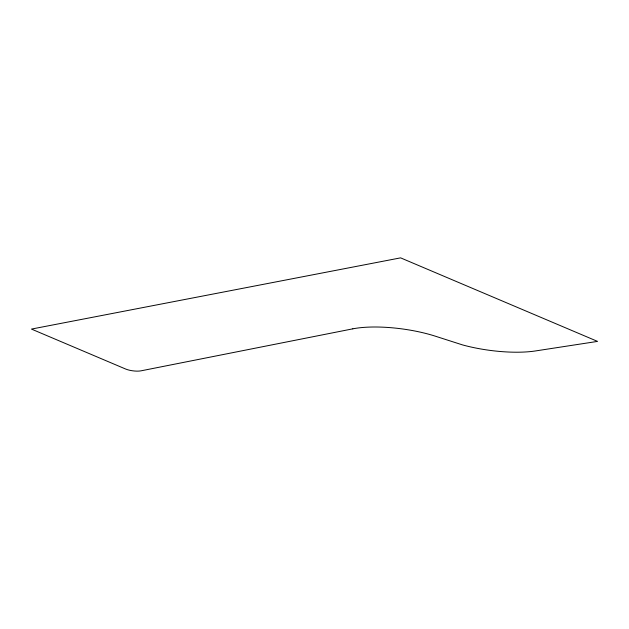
<?xml version="1.0" encoding="UTF-8"?>
<svg xmlns="http://www.w3.org/2000/svg" width="629" height="629" viewBox="0 0 629 629"><rect width="100%" height="100%" fill="white"/><g stroke="black" fill="none" stroke-linecap="round" stroke-linejoin="round"><path stroke-width="0.94" d="M352.798 328.841L140.998 370.835A10.607 3.011 7.7 0 1 125.58 369.003L31.45 329.077L400.602 257.859L597.55 341.398L535.507 350.943A63.647 18.076 7.7 0 1 462.433 344.881L436.141 336.444A63.647 18.076 7.7 0 0 352.798 328.841"/></g></svg>
